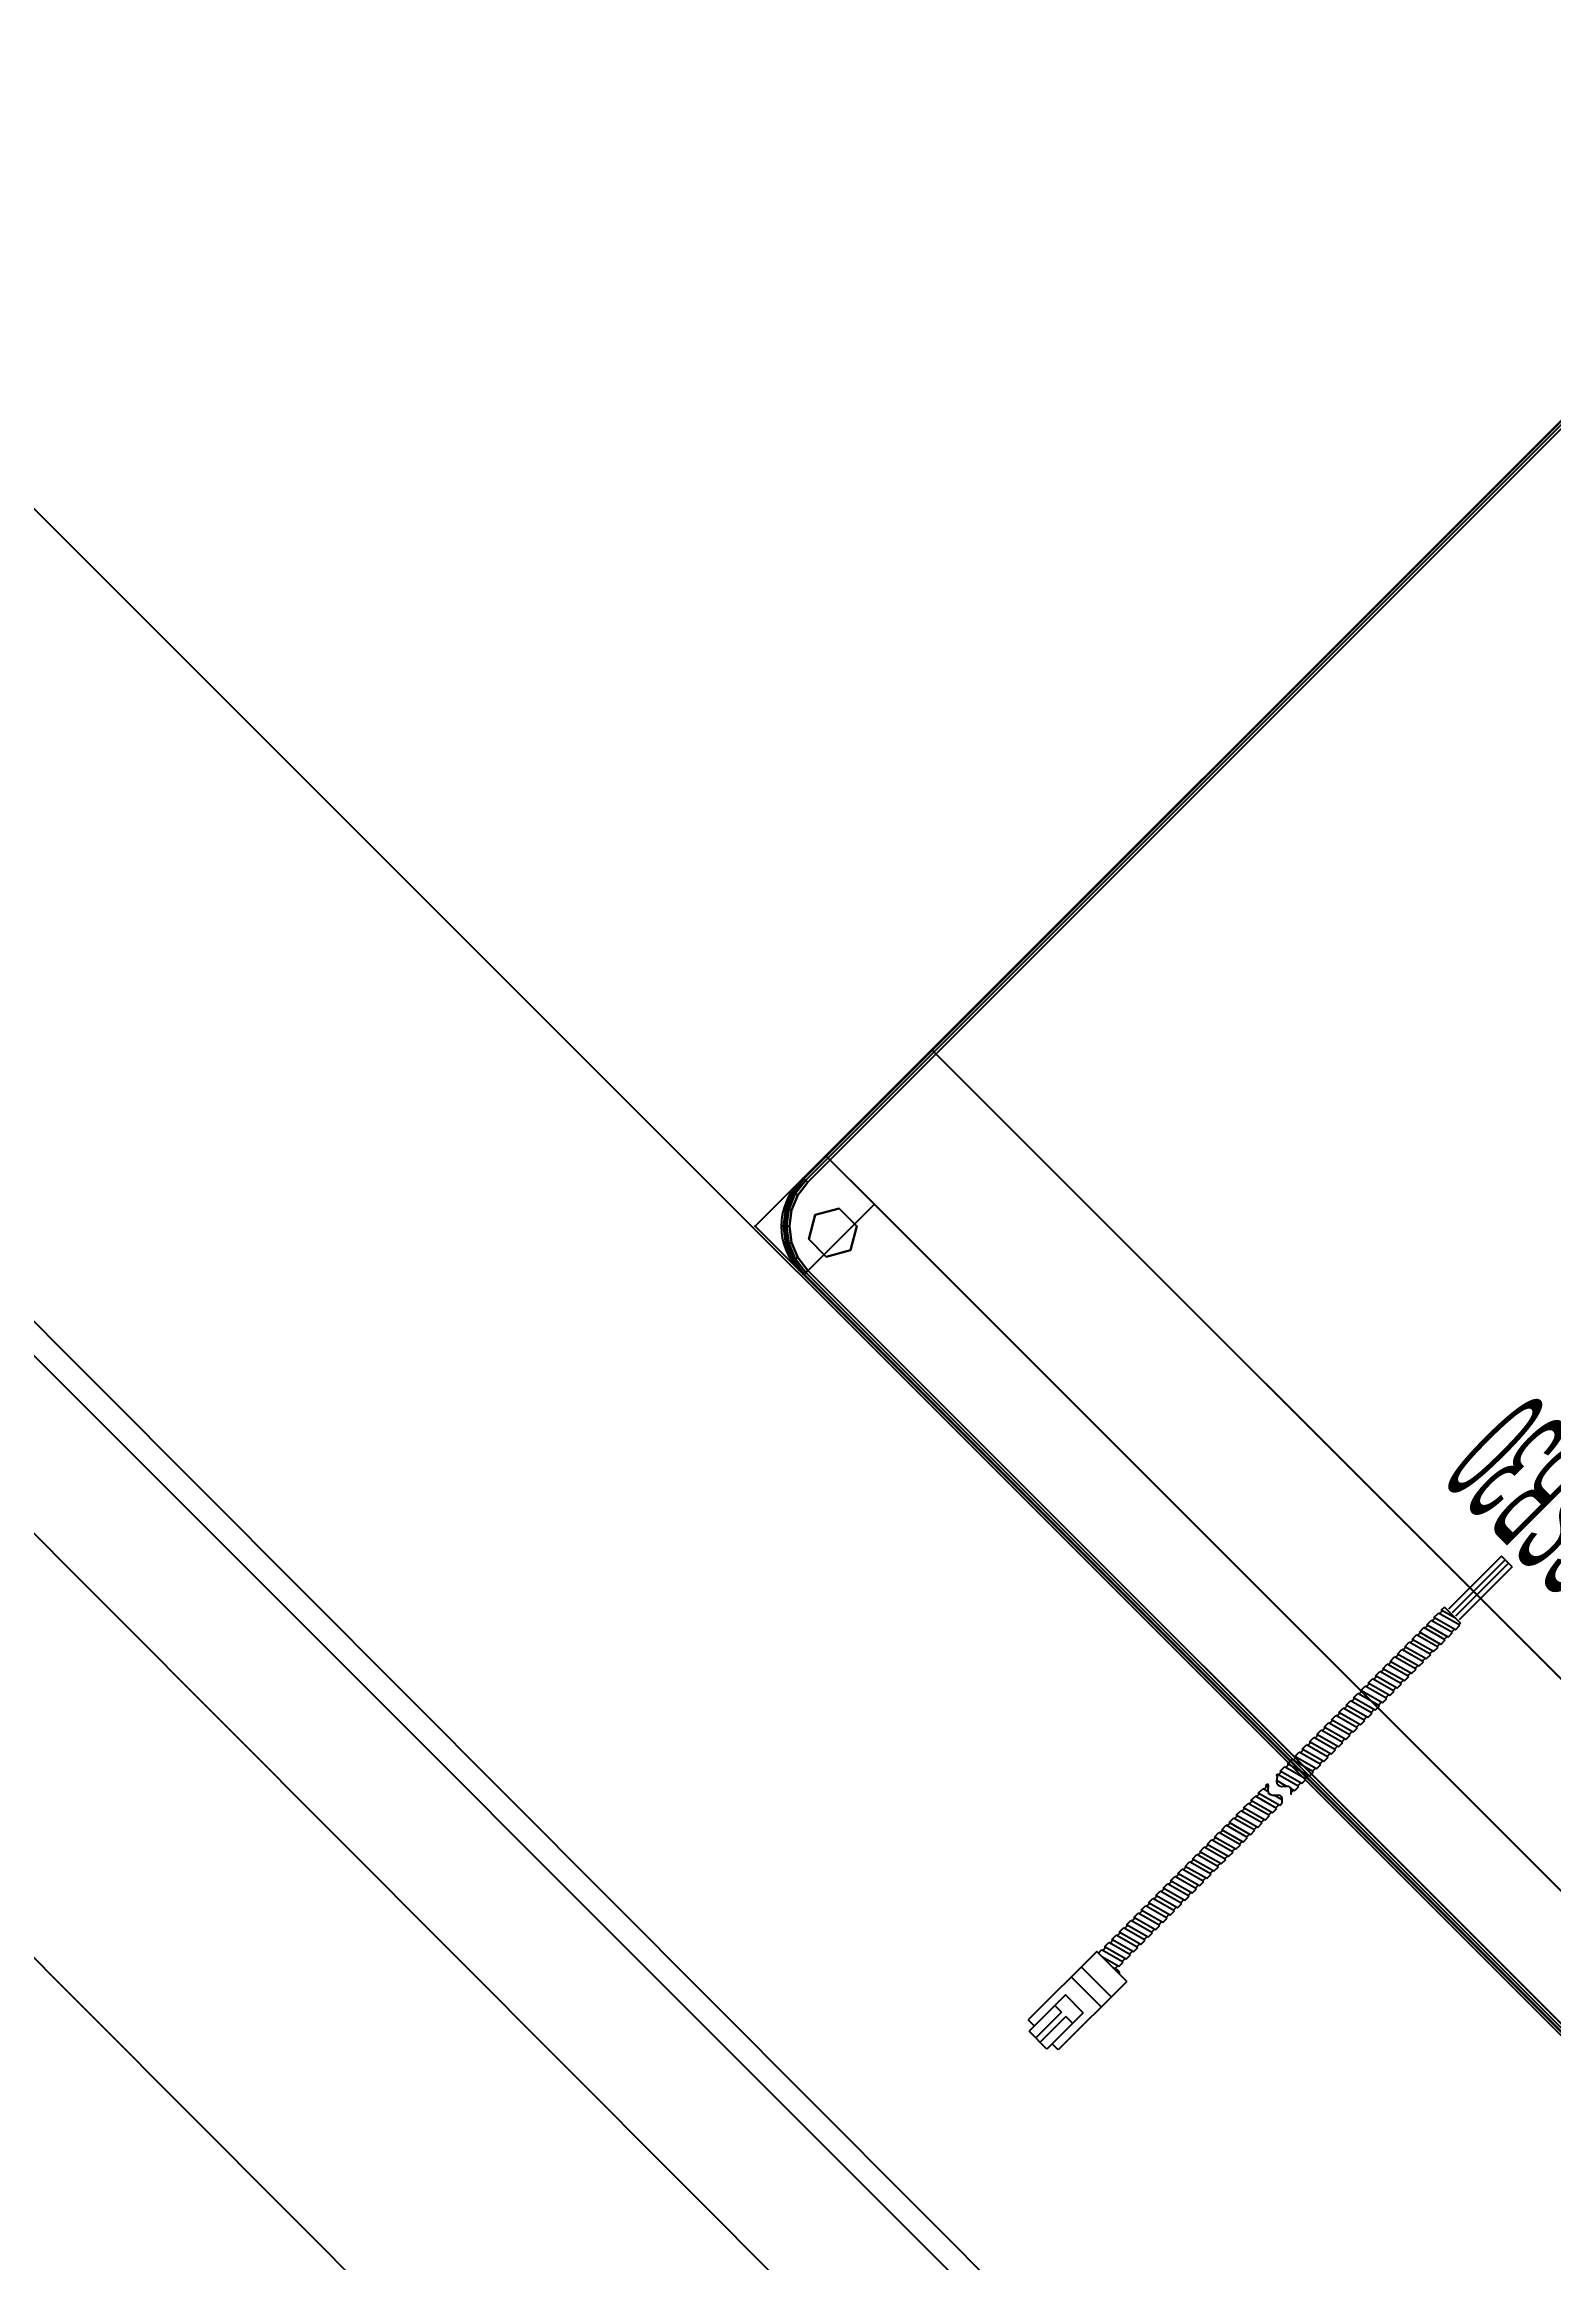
# Model space of a CAD drawing. Extents: x -170 to 1783, y -20 to 1205.
# Drawn here: x -121.92 to -91.74, y 460.52 to 504.9 of the extents above; entities that cross this region are included whole.
import ezdxf
from ezdxf.enums import TextEntityAlignment as Align

# ---------------------------------------------------------------- set-up
doc = ezdxf.new("R2010")
doc.units = 0
doc.header["$LTSCALE"] = 96
doc.header["$MEASUREMENT"] = 0
for name, color, linetype in [('A-FURN-3-WKSF-TOP', 7, 'Continuous'), ('A-FURN-3-WKSF-TRIM', 7, 'Continuous'), ('A-FURN-P-WKSF', 7, 'Continuous'), ('A-GLAZ_A', 7, 'Continuous'), ('A-WALL-BLOW_A', 7, 'Continuous'), ('AFUTL-3-BTPT', 7, 'Continuous'), ('AFUTL-3-GDPL', 7, 'Continuous'), ('AFUTL-3-LGPT', 7, 'Continuous'), ('AFUWS-P', 7, 'Continuous'), ('AFUWS-P-TN', 7, 'Continuous'), ('CK_LEVEL_1', 7, 'Continuous'), ('I-MECH_A', 7, 'Continuous'), ('MAIN_FURN', 7, 'Continuous'), ('MAIN_WKSURF', 7, 'Continuous'), ('MAIN_WRKSFC-SUPP', 7, 'Continuous'), ('X-BASE-04-EXISTING_A', 7, 'Continuous')]:
    doc.layers.add(name, color=color, linetype=linetype)

# ---------------------------------------------------------------- blocks, each defined once
blk = doc.blocks.new('EC-WS-430-T')
at = {"layer": 'A-FURN-3-WKSF-TOP', "color": 60, "linetype": 'Continuous'}
for points, invisible_edges in [([(0.743, -0.285, 29), (0.743, -29.715, 29), (0.484, -29.516, 29), (0.484, -0.484, 29)], 5), ([(0.743, -0.285, 27.75), (0.484, -0.484, 27.75), (0.484, -29.516, 27.75), (0.743, -29.715, 27.75)], 10), ([(1.044, -0.161, 29), (1.044, -29.839, 29), (0.743, -29.715, 29), (0.743, -0.285, 29)], 5), ([(1.044, -0.161, 27.75), (0.743, -0.285, 27.75), (0.743, -29.715, 27.75), (1.044, -29.839, 27.75)], 10), ([(1.368, -0.118, 29), (1.368, -29.882, 29), (1.044, -29.839, 29), (1.044, -0.161, 29)], 5), ([(1.368, -0.118, 27.75), (1.044, -0.161, 27.75), (1.044, -29.839, 27.75), (1.368, -29.882, 27.75)], 10), ([(46.632, -0.118, 29), (46.632, -29.882, 29), (1.368, -29.882, 29), (1.368, -0.118, 29)], 5), ([(1.368, -0.118, 27.75), (1.368, -29.882, 27.75), (46.632, -29.882, 27.75), (46.632, -0.118, 27.75)], 5), ([(0.285, -0.743, 29), (0.285, -29.257, 29), (0.161, -28.956, 29), (0.161, -1.044, 29)], 5), ([(0.285, -0.743, 27.75), (0.161, -1.044, 27.75), (0.161, -28.956, 27.75), (0.285, -29.257, 27.75)], 10), ([(0.484, -0.484, 29), (0.484, -29.516, 29), (0.285, -29.257, 29), (0.285, -0.743, 29)], 5), ([(0.484, -0.484, 27.75), (0.285, -0.743, 27.75), (0.285, -29.257, 27.75), (0.484, -29.516, 27.75)], 10), ([(0.161, -1.044, 29), (0.161, -28.956, 29), (0.118, -28.632, 29), (0.118, -1.368, 29)], 1), ([(0.161, -1.044, 27.75), (0.118, -1.368, 27.75), (0.118, -28.632, 27.75), (0.161, -28.956, 27.75)], 8)]:
    blk.add_3dface(points, dxfattribs=dict(at, invisible_edges=invisible_edges))
at = {"layer": 'A-FURN-3-WKSF-TRIM', "color": 40, "linetype": 'Continuous'}
for points in [[(1.018, -0.062, 28.941), (1.014, -0.047, 28.882), (1.368, 0, 28.882), (1.368, -0.016, 28.941)], [(1.014, -0.047, 28.882), (1.014, -0.047, 27.868), (1.368, 0, 27.868), (1.368, 0, 28.882)], [(1.014, -0.047, 27.868), (1.018, -0.062, 27.809), (1.368, -0.016, 27.809), (1.368, 0, 27.868)], [(1.368, 0, 28.882), (1.368, 0, 27.868), (46.632, 0, 27.868), (46.632, 0, 28.882)], [(1.368, -0.016, 28.941), (1.368, 0, 28.882), (46.632, 0, 28.882), (46.632, -0.016, 28.941)], [(1.368, 0, 27.868), (1.368, -0.016, 27.809), (46.632, -0.016, 27.809), (46.632, 0, 27.868)], [(0.197, -0.692, 28.941), (0.183, -0.684, 28.882), (0.401, -0.401, 28.882), (0.412, -0.412, 28.941)], [(0.183, -0.684, 28.882), (0.183, -0.684, 27.868), (0.401, -0.401, 27.868), (0.401, -0.401, 28.882)], [(0.183, -0.684, 27.868), (0.197, -0.692, 27.809), (0.412, -0.412, 27.809), (0.401, -0.401, 27.868)], [(0.234, -0.714, 28.984), (0.197, -0.692, 28.941), (0.412, -0.412, 28.941), (0.442, -0.442, 28.984)], [(0.197, -0.692, 27.809), (0.234, -0.714, 27.766), (0.442, -0.442, 27.766), (0.412, -0.412, 27.809)], [(0.285, -0.743, 29), (0.234, -0.714, 28.984), (0.442, -0.442, 28.984), (0.484, -0.484, 29)], [(0.234, -0.714, 27.766), (0.285, -0.743, 27.75), (0.484, -0.484, 27.75), (0.442, -0.442, 27.766)], [(0.412, -0.412, 28.941), (0.401, -0.401, 28.882), (0.684, -0.183, 28.882), (0.692, -0.197, 28.941)], [(0.401, -0.401, 28.882), (0.401, -0.401, 27.868), (0.684, -0.183, 27.868), (0.684, -0.183, 28.882)], [(0.401, -0.401, 27.868), (0.412, -0.412, 27.809), (0.692, -0.197, 27.809), (0.684, -0.183, 27.868)], [(0.442, -0.442, 28.984), (0.412, -0.412, 28.941), (0.692, -0.197, 28.941), (0.714, -0.234, 28.984)], [(0.412, -0.412, 27.809), (0.442, -0.442, 27.766), (0.714, -0.234, 27.766), (0.692, -0.197, 27.809)], [(0.484, -0.484, 29), (0.442, -0.442, 28.984), (0.714, -0.234, 28.984), (0.743, -0.285, 29)], [(0.442, -0.442, 27.766), (0.484, -0.484, 27.75), (0.743, -0.285, 27.75), (0.714, -0.234, 27.766)], [(0.692, -0.197, 28.941), (0.684, -0.183, 28.882), (1.014, -0.047, 28.882), (1.018, -0.062, 28.941)], [(0.684, -0.183, 28.882), (0.684, -0.183, 27.868), (1.014, -0.047, 27.868), (1.014, -0.047, 28.882)], [(0.684, -0.183, 27.868), (0.692, -0.197, 27.809), (1.018, -0.062, 27.809), (1.014, -0.047, 27.868)], [(0.714, -0.234, 28.984), (0.692, -0.197, 28.941), (1.018, -0.062, 28.941), (1.029, -0.104, 28.984)], [(0.692, -0.197, 27.809), (0.714, -0.234, 27.766), (1.029, -0.104, 27.766), (1.018, -0.062, 27.809)], [(0.743, -0.285, 29), (0.714, -0.234, 28.984), (1.029, -0.104, 28.984), (1.044, -0.161, 29)], [(0.714, -0.234, 27.766), (0.743, -0.285, 27.75), (1.044, -0.161, 27.75), (1.029, -0.104, 27.766)], [(1.029, -0.104, 28.984), (1.018, -0.062, 28.941), (1.368, -0.016, 28.941), (1.368, -0.059, 28.984)], [(1.018, -0.062, 27.809), (1.029, -0.104, 27.766), (1.368, -0.059, 27.766), (1.368, -0.016, 27.809)], [(1.044, -0.161, 29), (1.029, -0.104, 28.984), (1.368, -0.059, 28.984), (1.368, -0.118, 29)], [(1.029, -0.104, 27.766), (1.044, -0.161, 27.75), (1.368, -0.118, 27.75), (1.368, -0.059, 27.766)], [(1.368, -0.059, 28.984), (1.368, -0.016, 28.941), (46.632, -0.016, 28.941), (46.632, -0.059, 28.984)], [(1.368, -0.016, 27.809), (1.368, -0.059, 27.766), (46.632, -0.059, 27.766), (46.632, -0.016, 27.809)], [(1.368, -0.118, 29), (1.368, -0.059, 28.984), (46.632, -0.059, 28.984), (46.632, -0.118, 29)], [(1.368, -0.059, 27.766), (1.368, -0.118, 27.75), (46.632, -0.118, 27.75), (46.632, -0.059, 27.766)], [(0.062, -1.018, 28.941), (0.047, -1.014, 28.882), (0.183, -0.684, 28.882), (0.197, -0.692, 28.941)], [(0.047, -1.014, 28.882), (0.047, -1.014, 27.868), (0.183, -0.684, 27.868), (0.183, -0.684, 28.882)], [(0.047, -1.014, 27.868), (0.062, -1.018, 27.809), (0.197, -0.692, 27.809), (0.183, -0.684, 27.868)], [(0.104, -1.029, 28.984), (0.062, -1.018, 28.941), (0.197, -0.692, 28.941), (0.234, -0.714, 28.984)], [(0.062, -1.018, 27.809), (0.104, -1.029, 27.766), (0.234, -0.714, 27.766), (0.197, -0.692, 27.809)], [(0.161, -1.044, 29), (0.104, -1.029, 28.984), (0.234, -0.714, 28.984), (0.285, -0.743, 29)], [(0.104, -1.029, 27.766), (0.161, -1.044, 27.75), (0.285, -0.743, 27.75), (0.234, -0.714, 27.766)], [(0.016, -1.368, 28.941), (0, -1.368, 28.882), (0.047, -1.014, 28.882), (0.062, -1.018, 28.941)], [(0, -1.368, 28.882), (0, -1.368, 27.868), (0.047, -1.014, 27.868), (0.047, -1.014, 28.882)], [(0, -1.368, 27.868), (0.016, -1.368, 27.809), (0.062, -1.018, 27.809), (0.047, -1.014, 27.868)], [(0.059, -1.368, 28.984), (0.016, -1.368, 28.941), (0.062, -1.018, 28.941), (0.104, -1.029, 28.984)], [(0.016, -1.368, 27.809), (0.059, -1.368, 27.766), (0.104, -1.029, 27.766), (0.062, -1.018, 27.809)], [(0.118, -1.368, 29), (0.059, -1.368, 28.984), (0.104, -1.029, 28.984), (0.161, -1.044, 29)], [(0.059, -1.368, 27.766), (0.118, -1.368, 27.75), (0.161, -1.044, 27.75), (0.104, -1.029, 27.766)], [(0, -28.632, 28.882), (0, -28.632, 27.868), (0, -1.368, 27.868), (0, -1.368, 28.882)], [(0.016, -28.632, 28.941), (0, -28.632, 28.882), (0, -1.368, 28.882), (0.016, -1.368, 28.941)], [(0, -28.632, 27.868), (0.016, -28.632, 27.809), (0.016, -1.368, 27.809), (0, -1.368, 27.868)], [(0.059, -28.632, 28.984), (0.016, -28.632, 28.941), (0.016, -1.368, 28.941), (0.059, -1.368, 28.984)], [(0.016, -28.632, 27.809), (0.059, -28.632, 27.766), (0.059, -1.368, 27.766), (0.016, -1.368, 27.809)], [(0.118, -28.632, 29), (0.059, -28.632, 28.984), (0.059, -1.368, 28.984), (0.118, -1.368, 29)], [(0.059, -28.632, 27.766), (0.118, -28.632, 27.75), (0.118, -1.368, 27.75), (0.059, -1.368, 27.766)]]:
    blk.add_3dface(points, dxfattribs=at)
at = {"layer": 'A-FURN-P-WKSF', "color": 7, "linetype": 'Continuous'}
for p, q in [((1.25, 0), (46.75, 0)), ((0, -1.25), (0, -28.75))]:
    blk.add_line(p, q, dxfattribs=at)
blk.add_arc((1.25, -1.25), 1.25, 90, 180, dxfattribs=at)
at = {"layer": 'MAIN_WKSURF', "color": 7, "linetype": 'Continuous'}
blk.add_point((0, 0), dxfattribs=at)
blk.add_point((0, 0), dxfattribs=at)
blk = doc.blocks.new('EC-RSSB-30')
at = {"layer": 'AFUTL-3-BTPT', "color": 30, "linetype": 'Continuous'}
for points in [[(0, 0, 0.5), (0, -30, 0.5), (0, -28.625, 1.5), (0, -1.375, 1.5)], [(2, -30, 0.5), (0, -30, 0.5), (0, 0, 0.5), (2, 0, 0.5)], [(0, -1.375, 26.75), (0, -28.625, 26.75), (0, -30, 27.75), (0, 0, 27.75)], [(2, -1.375, 1.5), (2, -28.625, 1.5), (2, -30, 0.5), (2, 0, 0.5)], [(2, -1.375, 26.75), (2, -28.625, 26.75), (2, -30, 27.5), (2, 0, 27.5)], [(5, -30, 27.75), (5, -30, 27.5), (5, 0, 27.5), (5, 0, 27.75)], [(2, -1.375, 1.5), (0, -1.375, 1.5), (0, -28.625, 1.5), (2, -28.625, 1.5)], [(2, -28.625, 26.75), (0, -28.625, 26.75), (0, -1.375, 26.75), (2, -1.375, 26.75)], [(5, -30, 27.5), (5, -30, 27.75), (2, -30, 27.75), (2, -30, 27.5)]]:
    blk.add_3dface(points, dxfattribs=at)
at = {"layer": 'AFUTL-3-GDPL', "color": 47, "linetype": 'Continuous'}
for points in [[(1.008, -0.688, 0.5), (0.574, -0.938, 0.5), (0.574, -0.938), (1.008, -0.688)], [(1.441, -0.938, 0.5), (1.008, -0.688, 0.5), (1.008, -0.688), (1.441, -0.938)], [(0.574, -0.938, 0.5), (0.574, -1.437, 0.5), (0.574, -1.437), (0.574, -0.938)], [(1.441, -1.437, 0.5), (1.441, -0.938, 0.5), (1.441, -0.938), (1.441, -1.437)], [(0.574, -1.437, 0.5), (1.008, -1.688, 0.5), (1.008, -1.688), (0.574, -1.437)], [(1.008, -1.688, 0.5), (1.441, -1.437, 0.5), (1.441, -1.437), (1.008, -1.688)], [(0.574, -28.562), (1.008, -28.312), (1.008, -28.312, 0.5), (0.574, -28.562, 0.5)], [(1.008, -28.312), (1.441, -28.562), (1.441, -28.562, 0.5), (1.008, -28.312, 0.5)], [(0.574, -29.062), (0.574, -28.562), (0.574, -28.562, 0.5), (0.574, -29.062, 0.5)], [(1.441, -28.562), (1.441, -29.062), (1.441, -29.062, 0.5), (1.441, -28.562, 0.5)], [(1.008, -29.312), (0.574, -29.062), (0.574, -29.062, 0.5), (1.008, -29.312, 0.5)], [(1.441, -29.062), (1.008, -29.312), (1.008, -29.312, 0.5), (1.441, -29.062, 0.5)]]:
    blk.add_3dface(points, dxfattribs=at)
at = {"layer": 'AFUTL-3-LGPT', "color": 30, "linetype": 'Continuous'}
for points in [[(0, 0, 27.75), (0, -1.375, 26.75), (0, -1.375, 1.5), (0, 0, 0.5)], [(2, 0, 27.75), (0, 0, 27.75), (0, 0, 0.5), (2, 0, 0.5)], [(5, -30, 27.75), (0, -30, 27.75), (0, 0, 27.75), (5, 0, 27.75)], [(2, 0, 0.5), (2, -1.375, 1.5), (2, -1.375, 26.75), (2, 0, 27.5)], [(5, -30, 27.5), (2, -30, 27.5), (2, 0, 27.5), (5, 0, 27.5)], [(2, 0, 27.5), (2, 0, 27.75), (5, 0, 27.75), (5, 0, 27.5)], [(2, -1.375, 26.75), (2, -1.375, 1.5), (0, -1.375, 1.5), (0, -1.375, 26.75)], [(0, -30, 0.5), (0, -28.625, 1.5), (0, -28.625, 26.75), (0, -30, 27.75)], [(2, -28.625, 26.75), (2, -28.625, 1.5), (0, -28.625, 1.5), (0, -28.625, 26.75)], [(2, -30, 0.5), (2, -28.625, 1.5), (2, -28.625, 26.75), (2, -30, 27.5)], [(2, -30, 27.75), (0, -30, 27.75), (0, -30, 0.5), (2, -30, 0.5)]]:
    blk.add_3dface(points, dxfattribs=at)
at = {"layer": 'AFUWS-P', "color": 7, "linetype": 'Continuous'}
for p, q in [((0, 0), (5, 0)), ((0, -30), (0, 0)), ((0, 0), (2, 0)), ((0, -1.375), (0, 0)), ((2, 0), (2, -1.375)), ((5, 0), (5, -30)), ((2, -1.375), (0, -1.375)), ((2, -1.375), (2, -28.625)), ((2, -28.625), (0, -28.625)), ((0, -28.625), (0, -30)), ((2, -30), (2, -28.625)), ((5, -30), (0, -30)), ((0, -30), (2, -30))]:
    blk.add_line(p, q, dxfattribs=at)
at = {"layer": 'MAIN_WRKSFC-SUPP', "color": 7, "linetype": 'Continuous'}
for p in [(0, 0), (0, -30)]:
    blk.add_point(p, dxfattribs=at)
at = {"layer": 'AFUWS-P-TN', "color": 7, "linetype": 'Continuous', "width": 0.333333}
blk.add_text('RSSB30', height=2.5, rotation=90, dxfattribs=at).set_placement((8.625, -15.417), align=Align.CENTER)
blk = doc.blocks.new('EN-42SB2-120')
at = {"layer": 'CK_LEVEL_1', "color": 60, "linetype": 'Continuous'}
for p, q in [((4.925, 0.656), (4.925, -0.194)), ((4.925, 0.656), (6.865, 0.656)), ((5.365, 0.656), (5.365, -0.194)), ((5.645, 0.656), (5.645, -0.194)), ((5.985, 0.483), (7.015, 0.483)), ((5.985, 0.483), (5.985, -0.022)), ((6.285, 0.483), (6.285, 0.293)), ((6.865, 0.656), (6.865, 0.483)), ((7.015, 0.483), (7.015, -0.022)), ((-6.407, 0.243), (-4.907, 0.243)), ((-6.407, 0.243), (-6.407, -0.057)), ((-6.407, 0.143), (-4.907, 0.143)), ((-6.407, 0.043), (-4.907, 0.043)), ((-4.877, 0.309), (-4.877, -0.147)), ((-4.877, 0.309), (-4.833, 0.309)), ((-4.877, 0.17), (-4.79, -0.147)), ((-4.715, 0.333), (-4.839, 0.333)), ((-4.839, 0.333), (-4.707, -0.147)), ((-4.715, 0.333), (-4.583, -0.147)), ((-4.708, 0.309), (-4.625, 0.309)), ((-4.507, 0.333), (-4.632, 0.333)), ((-4.632, 0.333), (-4.5, -0.147)), ((-4.507, 0.333), (-4.376, -0.147)), ((-4.501, 0.309), (-4.418, 0.309)), ((-4.3, 0.333), (-4.424, 0.333)), ((-4.424, 0.333), (-4.293, -0.147)), ((-4.3, 0.333), (-4.168, -0.147)), ((-4.293, 0.309), (-4.21, 0.309)), ((-4.093, 0.333), (-4.217, 0.333)), ((-4.217, 0.333), (-4.085, -0.147)), ((-4.093, 0.333), (-3.961, -0.147)), ((-4.086, 0.309), (-4.003, 0.309)), ((-3.885, 0.333), (-4.01, 0.333)), ((-4.01, 0.333), (-3.878, -0.147)), ((-3.885, 0.333), (-3.753, -0.147)), ((-3.879, 0.309), (-3.796, 0.309)), ((-3.678, 0.333), (-3.802, 0.333)), ((-3.802, 0.333), (-3.67, -0.147)), ((-3.678, 0.333), (-3.546, -0.147)), ((-3.671, 0.309), (-3.588, 0.309)), ((-3.47, 0.333), (-3.595, 0.333)), ((-3.595, 0.333), (-3.463, -0.147)), ((-3.47, 0.333), (-3.338, -0.147)), ((-3.464, 0.309), (-3.381, 0.309)), ((-3.263, 0.333), (-3.387, 0.333)), ((-3.387, 0.333), (-3.256, -0.147)), ((-3.263, 0.333), (-3.131, -0.147)), ((-3.256, 0.309), (-3.173, 0.309)), ((-3.056, 0.333), (-3.18, 0.333)), ((-3.18, 0.333), (-3.048, -0.147)), ((-3.056, 0.333), (-2.924, -0.147)), ((-3.049, 0.309), (-2.966, 0.309)), ((-2.973, 0.333), (-2.841, -0.147)), ((-2.848, 0.333), (-2.973, 0.333)), ((-2.848, 0.333), (-2.716, -0.147)), ((-2.842, 0.309), (-2.759, 0.309)), ((-2.765, 0.333), (-2.633, -0.147)), ((-2.641, 0.333), (-2.765, 0.333)), ((-2.641, 0.333), (-2.509, -0.147)), ((-2.634, 0.309), (-2.551, 0.309)), ((-2.558, 0.333), (-2.426, -0.147)), ((-2.433, 0.333), (-2.558, 0.333)), ((-2.433, 0.333), (-2.301, -0.147)), ((-2.427, 0.309), (-2.344, 0.309)), ((-2.35, 0.333), (-2.218, -0.147)), ((-2.226, 0.333), (-2.35, 0.333)), ((-2.226, 0.333), (-2.094, -0.147)), ((-2.219, 0.309), (-2.136, 0.309)), ((-2.143, 0.333), (-2.011, -0.147)), ((-2.019, 0.333), (-2.143, 0.333)), ((-2.019, 0.333), (-1.887, -0.147)), ((-2.012, 0.309), (-1.929, 0.309)), ((-1.811, 0.333), (-1.936, 0.333)), ((-1.936, 0.333), (-1.804, -0.147)), ((-1.811, 0.333), (-1.679, -0.147)), ((-1.805, 0.309), (-1.722, 0.309)), ((-1.604, 0.333), (-1.728, 0.333)), ((-1.728, 0.333), (-1.596, -0.147)), ((-1.604, 0.333), (-1.472, -0.147)), ((-1.597, 0.309), (-1.514, 0.309)), ((-1.396, 0.333), (-1.521, 0.333)), ((-1.521, 0.333), (-1.389, -0.147)), ((-1.396, 0.333), (-1.264, -0.147)), ((-1.39, 0.309), (-1.307, 0.309)), ((-1.313, 0.333), (-1.181, -0.147)), ((-1.189, 0.333), (-1.313, 0.333)), ((-1.189, 0.333), (-1.057, -0.147)), ((-1.182, 0.309), (-1.099, 0.309)), ((-1.106, 0.333), (-0.974, -0.147)), ((-0.981, 0.333), (-1.106, 0.333)), ((-0.981, 0.333), (-0.85, -0.147)), ((-0.975, 0.309), (-0.892, 0.309)), ((-0.899, 0.333), (-0.767, -0.147)), ((-0.774, 0.333), (-0.899, 0.333)), ((-0.774, 0.333), (-0.642, -0.147)), ((-0.767, 0.309), (-0.685, 0.309)), ((-0.691, 0.333), (-0.559, -0.147)), ((-0.567, 0.333), (-0.691, 0.333)), ((-0.567, 0.333), (-0.435, -0.147)), ((-0.56, 0.309), (-0.477, 0.309)), ((-0.484, 0.333), (-0.352, -0.147)), ((-0.359, 0.333), (-0.484, 0.333)), ((-0.359, 0.333), (-0.227, -0.147)), ((-0.353, 0.309), (-0.27, 0.309)), ((-0.276, 0.333), (-0.144, -0.147)), ((-0.152, 0.333), (-0.276, 0.333)), ((-0.152, 0.333), (-0.127, 0.242)), ((-0.145, 0.309), (-0.073, 0.309)), ((-0.134, 0.225), (-0.114, 0.263)), ((-0.134, 0.189), (-0.134, 0.225)), ((-0.128, 0.178), (-0.134, 0.189)), ((-0.128, 0.178), (-0.128, 0.178)), ((-0.078, 0.131), (-0.128, 0.178)), ((-0.114, 0.263), (-0.047, 0.333)), ((-0.102, 0.15), (-0.043, -0.064)), ((-0.031, 0.087), (-0.078, 0.131)), ((-0.047, 0.333), (-0.069, 0.333)), ((-0.069, 0.333), (-0.065, 0.317)), ((-0.047, 0.333), (-0.047, 0.333)), ((-0.031, 0.087), (-0.031, 0.087)), ((-0.006, 0.044), (-0.031, 0.087)), ((0.001, 0.009), (-0.006, 0.044)), ((-0.002, -0.016), (0.001, 0.009)), ((0.116, 0.225), (0.136, 0.263)), ((0.116, 0.189), (0.116, 0.225)), ((0.122, 0.178), (0.116, 0.189)), ((0.122, 0.178), (0.122, 0.178)), ((0.172, 0.131), (0.122, 0.178)), ((0.136, 0.263), (0.203, 0.333)), ((0.152, 0.283), (0.201, 0.107)), ((0.219, 0.087), (0.172, 0.131)), ((0.203, 0.333), (0.203, 0.333)), ((0.263, 0.333), (0.203, 0.333)), ((0.219, 0.087), (0.219, 0.087)), ((0.244, 0.044), (0.219, 0.087)), ((0.251, 0.009), (0.244, 0.044)), ((0.248, -0.016), (0.251, 0.009)), ((0.263, 0.333), (0.395, -0.147)), ((0.27, 0.309), (0.353, 0.309)), ((0.346, 0.333), (0.478, -0.147)), ((0.47, 0.333), (0.346, 0.333)), ((0.47, 0.333), (0.602, -0.147)), ((0.477, 0.309), (0.56, 0.309)), ((0.553, 0.333), (0.685, -0.147)), ((0.678, 0.333), (0.553, 0.333)), ((0.678, 0.333), (0.81, -0.147)), ((0.684, 0.309), (0.767, 0.309)), ((0.761, 0.333), (0.893, -0.147)), ((0.885, 0.333), (0.761, 0.333)), ((0.885, 0.333), (1.017, -0.147)), ((0.892, 0.309), (0.975, 0.309)), ((0.968, 0.333), (1.1, -0.147)), ((1.093, 0.333), (0.968, 0.333)), ((1.093, 0.333), (1.224, -0.147)), ((1.099, 0.309), (1.182, 0.309)), ((1.176, 0.333), (1.307, -0.147)), ((1.3, 0.333), (1.176, 0.333)), ((1.3, 0.333), (1.432, -0.147)), ((1.307, 0.309), (1.39, 0.309)), ((1.383, 0.333), (1.515, -0.147)), ((1.507, 0.333), (1.383, 0.333)), ((1.507, 0.333), (1.639, -0.147)), ((1.514, 0.309), (1.597, 0.309)), ((1.59, 0.333), (1.722, -0.147)), ((1.715, 0.333), (1.59, 0.333)), ((1.715, 0.333), (1.847, -0.147)), ((1.721, 0.309), (1.804, 0.309)), ((1.798, 0.333), (1.93, -0.147)), ((1.922, 0.333), (1.798, 0.333)), ((1.922, 0.333), (2.054, -0.147)), ((1.929, 0.309), (2.012, 0.309)), ((2.005, 0.333), (2.137, -0.147)), ((2.13, 0.333), (2.005, 0.333)), ((2.13, 0.333), (2.262, -0.147)), ((2.136, 0.309), (2.219, 0.309)), ((2.213, 0.333), (2.344, -0.147)), ((2.337, 0.333), (2.213, 0.333)), ((2.337, 0.333), (2.469, -0.147)), ((2.344, 0.309), (2.427, 0.309)), ((2.42, 0.333), (2.552, -0.147)), ((2.544, 0.333), (2.42, 0.333)), ((2.544, 0.333), (2.676, -0.147)), ((2.551, 0.309), (2.634, 0.309)), ((2.627, 0.333), (2.759, -0.147)), ((2.752, 0.333), (2.627, 0.333)), ((2.752, 0.333), (2.884, -0.147)), ((2.758, 0.309), (2.841, 0.309)), ((2.835, 0.333), (2.967, -0.147)), ((2.959, 0.333), (2.835, 0.333)), ((2.959, 0.333), (3.091, -0.147)), ((2.966, 0.309), (3.049, 0.309)), ((3.042, 0.333), (3.174, -0.147)), ((3.167, 0.333), (3.042, 0.333)), ((3.167, 0.333), (3.299, -0.147)), ((3.173, 0.309), (3.256, 0.309)), ((3.25, 0.333), (3.382, -0.147)), ((3.374, 0.333), (3.25, 0.333)), ((3.374, 0.333), (3.506, -0.147)), ((3.381, 0.309), (3.464, 0.309)), ((3.457, 0.333), (3.589, -0.147)), ((3.581, 0.333), (3.457, 0.333)), ((3.581, 0.333), (3.713, -0.147)), ((3.588, 0.309), (3.671, 0.309)), ((3.664, 0.333), (3.796, -0.147)), ((3.789, 0.333), (3.664, 0.333)), ((3.789, 0.333), (3.921, -0.147)), ((3.795, 0.309), (3.878, 0.309)), ((3.872, 0.333), (4.004, -0.147)), ((3.996, 0.333), (3.872, 0.333)), ((3.996, 0.333), (4.128, -0.147)), ((4.003, 0.309), (4.086, 0.309)), ((4.079, 0.333), (4.211, -0.147)), ((4.204, 0.333), (4.079, 0.333)), ((4.204, 0.333), (4.336, -0.147)), ((4.21, 0.309), (4.293, 0.309)), ((4.287, 0.333), (4.419, -0.147)), ((4.411, 0.333), (4.287, 0.333)), ((4.411, 0.333), (4.543, -0.147)), ((4.418, 0.309), (4.501, 0.309)), ((4.494, 0.333), (4.626, -0.147)), ((4.619, 0.333), (4.494, 0.333)), ((4.619, 0.333), (4.75, -0.147)), ((4.625, 0.309), (4.708, 0.309)), ((4.701, 0.333), (4.833, -0.147)), ((4.826, 0.333), (4.701, 0.333)), ((4.826, 0.333), (4.925, -0.026)), ((4.833, 0.309), (4.915, 0.309)), ((4.895, 0.4), (4.895, 0.309)), ((4.925, 0.333), (4.909, 0.333)), ((4.909, 0.333), (4.925, 0.276)), ((4.925, 0.333), (4.925, -0.147)), ((6.285, 0.293), (7.015, 0.293)), ((6.285, 0.168), (6.285, -0.022)), ((6.285, 0.168), (7.015, 0.168)), ((-6.407, -0.057), (-4.907, -0.057)), ((-4.79, -0.147), (-4.877, -0.147)), ((-4.797, -0.123), (-4.714, -0.123)), ((-4.583, -0.147), (-4.707, -0.147)), ((-4.59, -0.123), (-4.507, -0.123)), ((-4.376, -0.147), (-4.5, -0.147)), ((-4.382, -0.123), (-4.299, -0.123)), ((-4.168, -0.147), (-4.293, -0.147)), ((-4.175, -0.123), (-4.092, -0.123)), ((-3.961, -0.147), (-4.085, -0.147)), ((-3.967, -0.123), (-3.884, -0.123)), ((-3.753, -0.147), (-3.878, -0.147)), ((-3.76, -0.123), (-3.677, -0.123)), ((-3.546, -0.147), (-3.67, -0.147)), ((-3.552, -0.123), (-3.47, -0.123)), ((-3.338, -0.147), (-3.463, -0.147)), ((-3.345, -0.123), (-3.262, -0.123)), ((-3.131, -0.147), (-3.256, -0.147)), ((-3.138, -0.123), (-3.055, -0.123)), ((-2.924, -0.147), (-3.048, -0.147)), ((-2.93, -0.123), (-2.847, -0.123)), ((-2.716, -0.147), (-2.841, -0.147)), ((-2.723, -0.123), (-2.64, -0.123)), ((-2.509, -0.147), (-2.633, -0.147)), ((-2.515, -0.123), (-2.432, -0.123)), ((-2.301, -0.147), (-2.426, -0.147)), ((-2.308, -0.123), (-2.225, -0.123)), ((-2.094, -0.147), (-2.218, -0.147)), ((-2.101, -0.123), (-2.018, -0.123)), ((-1.887, -0.147), (-2.011, -0.147)), ((-1.893, -0.123), (-1.81, -0.123)), ((-1.679, -0.147), (-1.804, -0.147)), ((-1.686, -0.123), (-1.603, -0.123)), ((-1.472, -0.147), (-1.596, -0.147)), ((-1.478, -0.123), (-1.395, -0.123)), ((-1.264, -0.147), (-1.389, -0.147)), ((-1.271, -0.123), (-1.188, -0.123)), ((-1.057, -0.147), (-1.181, -0.147)), ((-1.064, -0.123), (-0.981, -0.123)), ((-0.85, -0.147), (-0.974, -0.147)), ((-0.856, -0.123), (-0.773, -0.123)), ((-0.642, -0.147), (-0.767, -0.147)), ((-0.649, -0.123), (-0.566, -0.123)), ((-0.435, -0.147), (-0.559, -0.147)), ((-0.441, -0.123), (-0.358, -0.123)), ((-0.227, -0.147), (-0.352, -0.147)), ((-0.234, -0.123), (-0.151, -0.123)), ((-0.123, -0.147), (-0.144, -0.147)), ((-0.123, -0.147), (-0.1, -0.111)), ((-0.1, -0.111), (-0.036, -0.058)), ((-0.1, -0.111), (-0.1, -0.111)), ((-0.036, -0.058), (-0.002, -0.016)), ((-0.002, -0.016), (-0.002, -0.016)), ((0.127, -0.147), (0.15, -0.111)), ((0.187, -0.147), (0.127, -0.147)), ((0.15, -0.111), (0.214, -0.058)), ((0.15, -0.111), (0.15, -0.111)), ((0.172, -0.091), (0.187, -0.147)), ((0.181, -0.123), (0.264, -0.123)), ((0.214, -0.058), (0.248, -0.016)), ((0.239, -0.033), (0.27, -0.147)), ((0.248, -0.016), (0.248, -0.016)), ((0.395, -0.147), (0.27, -0.147)), ((0.388, -0.123), (0.471, -0.123)), ((0.602, -0.147), (0.478, -0.147)), ((0.596, -0.123), (0.679, -0.123)), ((0.81, -0.147), (0.685, -0.147)), ((0.803, -0.123), (0.886, -0.123)), ((1.017, -0.147), (0.893, -0.147)), ((1.01, -0.123), (1.093, -0.123)), ((1.224, -0.147), (1.1, -0.147)), ((1.218, -0.123), (1.301, -0.123)), ((1.432, -0.147), (1.307, -0.147)), ((1.425, -0.123), (1.508, -0.123)), ((1.639, -0.147), (1.515, -0.147)), ((1.633, -0.123), (1.716, -0.123)), ((1.847, -0.147), (1.722, -0.147)), ((1.84, -0.123), (1.923, -0.123)), ((2.054, -0.147), (1.93, -0.147)), ((2.048, -0.123), (2.13, -0.123)), ((2.262, -0.147), (2.137, -0.147)), ((2.255, -0.123), (2.338, -0.123)), ((2.469, -0.147), (2.344, -0.147)), ((2.462, -0.123), (2.545, -0.123)), ((2.676, -0.147), (2.552, -0.147)), ((2.67, -0.123), (2.753, -0.123)), ((2.884, -0.147), (2.759, -0.147)), ((2.877, -0.123), (2.96, -0.123)), ((3.091, -0.147), (2.967, -0.147)), ((3.085, -0.123), (3.168, -0.123)), ((3.299, -0.147), (3.174, -0.147)), ((3.292, -0.123), (3.375, -0.123)), ((3.506, -0.147), (3.382, -0.147)), ((3.499, -0.123), (3.582, -0.123)), ((3.713, -0.147), (3.589, -0.147)), ((3.707, -0.123), (3.79, -0.123)), ((3.921, -0.147), (3.796, -0.147)), ((3.914, -0.123), (3.997, -0.123)), ((4.128, -0.147), (4.004, -0.147)), ((4.122, -0.123), (4.205, -0.123)), ((4.336, -0.147), (4.211, -0.147)), ((4.329, -0.123), (4.412, -0.123)), ((4.543, -0.147), (4.419, -0.147)), ((4.536, -0.123), (4.619, -0.123)), ((4.75, -0.147), (4.626, -0.147)), ((4.744, -0.123), (4.827, -0.123)), ((4.925, -0.147), (4.833, -0.147)), ((4.925, -0.194), (6.865, -0.194)), ((5.985, -0.022), (7.015, -0.022)), ((6.865, -0.022), (6.865, -0.194))]:
    blk.add_line(p, q, dxfattribs=at)
blk.add_arc((4.955, 0.4), 0.06, 120, 180, dxfattribs=at)

msp = doc.modelspace()

# ---------------------------------------------------------------- linework, layer by layer
at = {"layer": 'A-GLAZ_A', "color": 212, "linetype": 'Continuous'}
msp.add_line((-106.9153, 459.80756), (-137.60477, 490.59211), dxfattribs=at)
at = {"layer": 'A-WALL-BLOW_A', "color": 5, "linetype": 'Continuous'}
for p, q in [((-4.25013, 361.07356), (-137.59821, 494.83475)), ((-143.972, 488.48063), (-10.62393, 354.71945))]:
    msp.add_line(p, q, dxfattribs=at)
at = {"layer": 'I-MECH_A', "color": 7, "linetype": 'Continuous'}
for p, q in [((-86.58406, 460.05526), (-127.59626, 501.06745)), ((-136.08154, 492.58217), (-95.06935, 451.56998))]:
    msp.add_line(p, q, dxfattribs=at)
at = {"layer": 'X-BASE-04-EXISTING_A', "color": 7, "linetype": 'Continuous'}
msp.add_line((343.00003, 0), (-169.91803, 514.50696), dxfattribs=at)
at = {"layer": 'X-BASE-04-EXISTING_A', "color": 5, "linetype": 'Continuous'}
for p, q in [((-4.25013, 361.07356), (-137.59821, 494.83475)), ((-143.972, 488.48063), (-10.62393, 354.71945))]:
    msp.add_line(p, q, dxfattribs=at)
at = {"layer": 'X-BASE-04-EXISTING_A', "color": 212, "linetype": 'Continuous'}
msp.add_line((-106.9153, 459.80756), (-137.60477, 490.59211), dxfattribs=at)

# ---------------------------------------------------------------- block references
at = {"layer": 'MAIN_FURN', "color": 47, "linetype": 'Continuous'}
ref = msp.add_blockref('EN-42SB2-120', (-97.21827, 470.04233), dxfattribs=dict(at, rotation=225))
ref.add_attrib('CAPMC', 'ENG', dxfattribs={"color": 47, "linetype": 'Continuous', "height": 0.000000012, "width": 0.666667}).set_placement((-97.21827, 470.04233), align=Align.BOTTOM_LEFT)
ref.add_attrib('CAPPN', 'EN-42SB2-120', dxfattribs={"color": 47, "linetype": 'Continuous', "height": 0.000000012, "width": 0.666667}).set_placement((-97.21827, 470.04233), align=Align.BOTTOM_LEFT)
ref.add_attrib('CAPMG', 'RSI', dxfattribs={"color": 47, "linetype": 'Continuous', "height": 0.000000012, "width": 0.666667}).set_placement((-97.21827, 470.04233), align=Align.BOTTOM_LEFT)
ref.add_attrib('CAPQTY', '1', dxfattribs={"color": 47, "linetype": 'Continuous', "height": 0.000000012, "width": 0.666667}).set_placement((-97.21827, 470.04233), align=Align.BOTTOM_LEFT)
at = {"layer": 'MAIN_WKSURF', "color": 47, "linetype": 'Continuous'}
ref = msp.add_blockref('EC-WS-430-T', (-107.67718, 481.22255), dxfattribs=dict(at, rotation=45))
ref.add_attrib('CAPMC', 'ECH', dxfattribs={"color": 47, "linetype": 'Continuous', "height": 0.000000012, "width": 0.666667}).set_placement((-107.67718, 481.22255), align=Align.BOTTOM_LEFT)
ref.add_attrib('CAPPN', 'EC-WS-430-T', dxfattribs={"color": 47, "linetype": 'Continuous', "height": 0.000000012, "width": 0.666667}).set_placement((-107.67718, 481.22255), align=Align.BOTTOM_LEFT)
ref.add_attrib('CAPMG', 'RSI', dxfattribs={"color": 47, "linetype": 'Continuous', "height": 0.000000012, "width": 0.666667}).set_placement((-107.67718, 481.22255), align=Align.BOTTOM_LEFT)
ref.add_attrib('CAPQTY', '1', dxfattribs={"color": 47, "linetype": 'Continuous', "height": 0.000000012, "width": 0.666667}).set_placement((-107.67718, 481.22255), align=Align.BOTTOM_LEFT)
at = {"layer": 'MAIN_WRKSFC-SUPP', "color": 47, "linetype": 'Continuous'}
ref = msp.add_blockref('EC-RSSB-30', (-107.67718, 481.22255), dxfattribs=dict(at, rotation=45))
ref.add_attrib('CAPMC', 'ECH', dxfattribs={"color": 47, "linetype": 'Continuous', "height": 0.000000012, "width": 0.666667}).set_placement((-107.67718, 481.22255), align=Align.BOTTOM_LEFT)
ref.add_attrib('CAPPN', 'EC-RSSB-30', dxfattribs={"color": 47, "linetype": 'Continuous', "height": 0.000000012, "width": 0.666667}).set_placement((-107.67718, 481.22255), align=Align.BOTTOM_LEFT)
ref.add_attrib('CAPMG', 'RSI', dxfattribs={"color": 47, "linetype": 'Continuous', "height": 0.000000012, "width": 0.666667}).set_placement((-107.67718, 481.22255), align=Align.BOTTOM_LEFT)
ref.add_attrib('CAPQTY', '1', dxfattribs={"color": 47, "linetype": 'Continuous', "height": 0.000000012, "width": 0.666667}).set_placement((-107.67718, 481.22255), align=Align.BOTTOM_LEFT)

doc.saveas('drawing.dxf')
